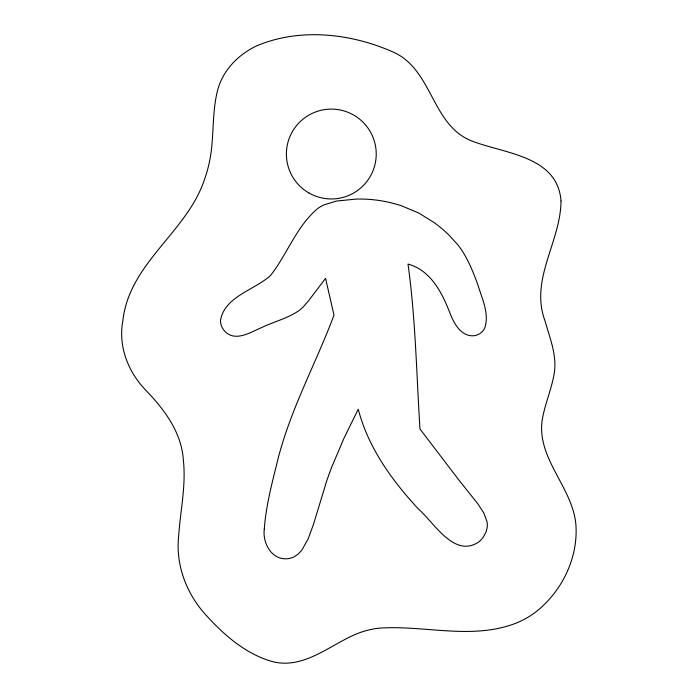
<?xml version="1.0" encoding="UTF-8"?>
<svg xmlns="http://www.w3.org/2000/svg" width="698" height="698" viewBox="0 0 698 698"><rect width="100%" height="100%" fill="white"/><g stroke="black" fill="none" stroke-linecap="round" stroke-linejoin="round"><path stroke-width="1.05" d="M264.298 529.014C262.378 542.974 271.609 560.215 287.428 558.714A18.541 18.541 0 0 0 294.076 556.838L298.177 554.09L301.859 550.111L308.123 538.961L313.428 524.538L326.524 481.498A383.019 383.019 0 0 1 331.803 466.883L344.044 438.108L358.249 409.22C368.265 447.732 391.761 480.207 418.364 508.947C434.2 522.706 454.642 558.95 479.142 541.657A24.727 24.727 0 0 0 483.243 537.19L486.096 531.789L487.117 527.828A18.671 18.671 0 0 0 486.995 521.581L483.766 512.925L477.894 503.869L458.254 479.221L419.96 428.973C416.497 373.971 415.615 318.716 408.007 264.062C430.875 270.318 442.27 293.012 450.088 313.437C454.005 323.41 460.837 336.227 473.261 335.799A13.812 13.812 0 0 0 481.646 332.204A13.437 13.437 0 0 0 484.805 327.842C489.542 313.498 482.021 298.788 477.982 285.159C473.68 273.276 468.969 261.392 462.102 250.722A81.483 81.483 0 0 0 457.853 244.815L448.517 234.624A136.014 136.014 0 0 0 434.043 222.505L418.652 212.969L401.559 205.84A135.447 135.447 0 0 0 379.127 200.474A129.174 129.174 0 0 0 355.98 199.105L336.48 201.05L323.959 204.889A40.964 40.964 0 0 0 317.878 208.388C296.484 226.187 287.375 254.159 270.37 275.649C254.508 289.967 224.346 296.667 220.481 320.522A16.237 16.237 0 0 0 221.615 326.228A16.543 16.543 0 0 0 225.786 332.318C236.282 341.453 250.181 332.457 260.651 328.016C273.005 322.022 286.651 318.733 298.203 311.142A36.584 36.584 0 0 0 302.958 307.242L308.42 300.969L325.556 278.354L333.993 315.112C317.669 358.859 295.359 400.259 281.896 445.071A398.968 398.968 0 0 0 278.746 455.942C272.874 480.041 266.078 504.2 264.298 529.014M561.018 200.989C560.773 241.517 529.686 279.409 544.902 320.548C549.701 337.71 557.152 355.116 554.238 373.299C551.734 388.315 545.6 402.406 542.695 417.325C534.555 458.377 574.742 488.085 576.068 527.801C577.272 560.005 561.148 591.93 536.073 611.78A86.282 86.282 0 0 1 513.135 624.248C469.501 639.708 423.442 624.928 378.787 628.183A85.566 85.566 0 0 0 352.115 635.869C326.821 647.648 301.44 669.644 271.644 661.364C245.181 653.686 223.753 634.735 205.631 614.694C186.366 593.492 175.495 564.795 178.662 536.055C180.354 510.744 186.183 485.529 183.347 460.069C181.602 432.463 164.519 409.7 146.056 390.487C128.179 372.165 117.971 346.33 122.874 320.705C129.191 262.971 186.802 232.399 204.392 179.779A135.316 135.316 0 0 0 210.892 153.7C213.911 132.664 212.271 111.069 217.575 90.356C222.688 70.594 237.957 54.872 256.053 46.155C298.849 27.676 349.585 33.129 391.543 51.364C433.17 68.107 430.875 126.268 473.165 141.493C505.614 153.778 557.641 156.3 561.018 200.989M308.848 192.936A44.916 44.916 0 0 0 376.231 154.031A44.916 44.916 0 0 0 308.848 115.135A44.916 44.916 0 0 0 308.848 192.936"/></g></svg>
